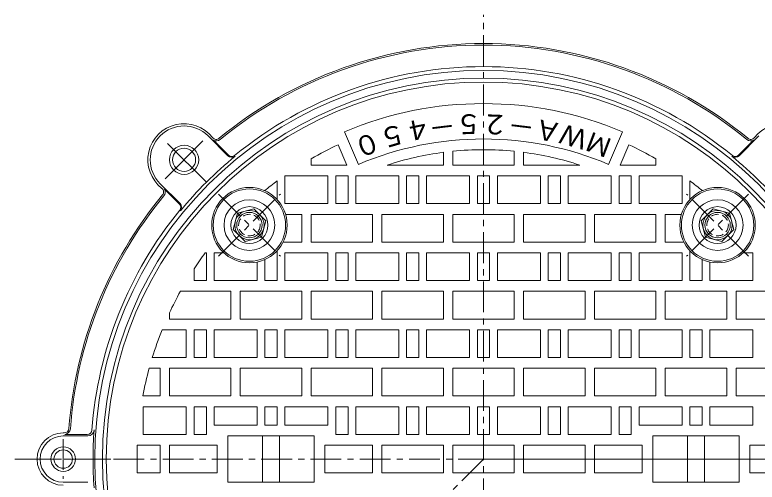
# Model space of a CAD drawing. Units: millimetres, scale not verified. Extents: x -688 to 760, y -541 to 560.
# Drawn here: x -583.5 to -101.4, y 256 to 559.6 of the extents above; entities that cross this region are included whole.
import ezdxf
from ezdxf.enums import TextEntityAlignment as Align

# ---------------------------------------------------------------- set-up
doc = ezdxf.new("R2010")
doc.units = ezdxf.units.MM
doc.header["$LTSCALE"] = 4
for name, pattern in [('CHAIN1', [8, 5, -1, 1, -1]), ('CHAIN2', [12, 9, -1, 1, -1]), ('DASHED1', [1.8, 1.2, -0.6]), ('DASHED3', [4, 3, -1])]:
    doc.linetypes.add(name, pattern=pattern)
for name, color, linetype, lineweight in [('8-1', 2, 'Continuous', 9), ('8-2', 3, 'Continuous', 9), ('8-3', 4, 'Continuous', 9), ('8-5', 7, 'Continuous', 9)]:
    doc.layers.add(name, color=color, linetype=linetype, lineweight=lineweight)
doc.styles.add('ＭＳ ゴシック', font='')
doc.styles.get('ＭＳ ゴシック').set_extended_font_data('MS Gothic')

msp = doc.modelspace()

# ---------------------------------------------------------------- linework, layer by layer
at = {"layer": '8-1', "linetype": 'CHAIN2'}
for p, q in [((-461.299, 477.661), (-485.811, 453.149)), ((-458.787, 450.637), (-484.809, 476.659))]:
    msp.add_line(p, q, dxfattribs=at)
at = {"layer": '8-1'}
for p, q in [((-445.084, 468.047), (-457.998, 480.961)), ((-444.731, 468.4), (-454.445, 478.114)), ((-113.47, 468.4), (-103.756, 478.114)), ((-113.116, 468.047), (-100.202, 480.961)), ((-476.197, 436.934), (-489.111, 449.848)), ((-476.55, 436.581), (-486.264, 446.295)), ((-551.367, 287.951), (-552.039, 287.951)), ((-552.039, 285.951), (-535.995, 285.951)), ((-551.068, 286.951), (-536.4, 286.951)), ((-552.039, 255.951), (-535.982, 255.951))]:
    msp.add_line(p, q, dxfattribs=at)
at = {"layer": '8-1', "linetype": 'CHAIN1'}
msp.add_line((-552.039, 283.871), (-552.039, 258.031), dxfattribs=at)
at = {"layer": '8-1', "linetype": 'DASHED3'}
msp.add_line((-521.106, 270.951), (-570.833, 270.951), dxfattribs=at)
at = {"layer": '8-1'}
for centre, radius in [((-473.555, 465.405), 9.5), ((-473.555, 465.405), 7.5), ((-552.039, 270.951), 8), ((-552.039, 270.951), 6)]:
    msp.add_circle(centre, radius, dxfattribs=at)
for centre, radius, start, end in [((-279.1, 270.95), 270, 90, 129.47224), ((-279.1, 270.95), 269, 90, 129.47223), ((-279.1, 270.95), 270, 50.52776, 90), ((-279.1, 270.95), 269, 50.52777, 90), ((-279.1, 270.95), 255, 90, 129.32779), ((-279.1, 270.95), 255, 50.67221, 90), ((-279.1, 270.95), 252.5, 90, 270), ((-279.1, 270.95), 252.5, 270, 90), ((-279.1, 270.95), 247.5, 90, 270), ((-279.1, 270.95), 247.5, 270, 90), ((-473.555, 465.405), 23.5, 37.91301, 232.0871), ((-473.555, 465.405), 22, 45, 225), ((-84.646, 465.405), 23.5, 307.9129, 142.08699), ((-452.648, 481.688), 3, 217.91341, 309.47284), ((-452.648, 481.688), 4, 243.30704, 309.47284), ((-105.553, 481.688), 4, 230.52716, 296.69296), ((-105.553, 481.688), 3, 230.52716, 322.08659), ((-279.1, 270.95), 254.5, 129.32779, 140.6722), ((-442.61, 470.522), 3.5, 225.00101, 309.32761), ((-442.61, 470.522), 3, 225.00101, 309.32761), ((-115.591, 470.522), 3.5, 230.67239, 314.99899), ((-279.1, 270.95), 254.5, 39.3278, 50.67221), ((-115.591, 470.522), 3, 230.67239, 314.99899), ((-489.838, 444.498), 3, 320.52716, 52.08659), ((-489.838, 444.498), 4, 320.52716, 26.69296), ((-279.1, 270.95), 270, 140.5277, 175.79472), ((-279.1, 270.95), 269, 140.52774, 175.80578), ((-478.672, 434.46), 3, 321.90025, 44.99899), ((-478.672, 434.46), 3.5, 320.67239, 44.99899), ((-279.1, 270.95), 255, 140.65775, 175.77223), ((-551.367, 290.951), 3, 270, 356.15175), ((-551.368, 290.94), 4, 274.30129, 356.15392), ((-536.4, 289.951), 3, 270, 356.15039), ((-535.995, 289.951), 4, 269.99997, 356.72417), ((-279.1, 270.951), 253.597, 175.75505, 184.21485), ((-204.039, 270.951), 328.5, 176.69251, 176.72417), ((-552.039, 270.951), 17, 90, 270), ((-552.039, 270.951), 15, 90, 270)]:
    msp.add_arc(centre, radius, start, end, dxfattribs=at)
at = {"layer": '8-2', "linetype": 'CHAIN1'}
for p, q in [((-279.1, -17.698), (-279.1, 559.6)), ((-451.292, 402.815), (-410.965, 443.143)), ((-451.292, 443.143), (-410.964, 402.815)), ((-106.909, 402.815), (-147.236, 443.143)), ((-106.909, 443.143), (-147.236, 402.815)), ((-583.457, 270.951), (3.421, 270.951))]:
    msp.add_line(p, q, dxfattribs=at)
at = {"layer": '8-2'}
for p, q in [((-360.373, 462.416), (-369.359, 483.588)), ((-197.828, 462.416), (-188.841, 483.588)), ((-367.78, 461.951), (-373.416, 475.229)), ((-190.421, 461.951), (-184.785, 475.229)), ((-305.101, 470.262), (-305.101, 461.951)), ((-299.1, 470.953), (-299.1, 461.951)), ((-259.101, 470.953), (-259.101, 461.951)), ((-253.101, 470.262), (-253.101, 461.951)), ((-391.101, 466.094), (-391.101, 461.951)), ((-167.1, 466.094), (-167.1, 461.951)), ((-367.78, 461.951), (-391.101, 461.951)), ((-305.101, 461.951), (-341.71, 461.951)), ((-299.1, 461.951), (-259.101, 461.951)), ((-253.101, 461.951), (-216.491, 461.951)), ((-190.421, 461.951), (-167.1, 461.951)), ((-408.1, 454.951), (-408.1, 436.951)), ((-380.1, 454.951), (-408.1, 454.951)), ((-375.1, 454.951), (-375.1, 436.951)), ((-367.1, 454.951), (-375.1, 454.951)), ((-362.1, 454.951), (-362.1, 436.951)), ((-334.1, 454.951), (-362.1, 454.951)), ((-329.1, 454.951), (-329.1, 436.951)), ((-321.1, 454.951), (-329.1, 454.951)), ((-316.101, 454.951), (-316.101, 436.951)), ((-288.101, 454.951), (-316.101, 454.951)), ((-283.1, 454.951), (-283.1, 436.951)), ((-283.1, 454.951), (-275.101, 454.951)), ((-275.101, 454.951), (-275.101, 436.951)), ((-270.101, 454.951), (-242.1, 454.951)), ((-242.1, 454.951), (-242.1, 436.951)), ((-237.101, 454.951), (-229.1, 454.951)), ((-229.1, 454.951), (-229.1, 436.951)), ((-224.1, 454.951), (-196.1, 454.951)), ((-196.1, 454.951), (-196.1, 436.951)), ((-191.1, 454.951), (-183.1, 454.951)), ((-183.1, 454.951), (-183.1, 436.951)), ((-178.1, 454.951), (-150.1, 454.951)), ((-150.1, 454.951), (-150.1, 436.951)), ((-413.1, 451.697), (-413.1, 439.569)), ((-145.1, 451.697), (-145.1, 439.569)), ((-283.1, 436.951), (-275.101, 436.951)), ((-397.1, 429.951), (-407.641, 429.951)), ((-397.1, 429.951), (-397.1, 411.951)), ((-391.101, 429.951), (-391.101, 411.951)), ((-351.101, 429.951), (-391.101, 429.951)), ((-345.101, 429.951), (-345.101, 411.951)), ((-305.101, 429.951), (-345.101, 429.951)), ((-299.101, 429.951), (-299.101, 411.951)), ((-259.101, 429.951), (-299.101, 429.951)), ((-253.101, 429.951), (-253.101, 411.951)), ((-213.101, 429.951), (-253.101, 429.951)), ((-207.1, 429.951), (-167.1, 429.951)), ((-167.1, 429.951), (-167.1, 411.951)), ((-161.1, 429.951), (-150.56, 429.951)), ((-161.1, 429.951), (-161.1, 411.951)), ((-397.1, 411.951), (-409.251, 411.951)), ((-161.1, 411.951), (-148.95, 411.951)), ((-459.1, 404.951), (-459.846, 404.951)), ((-447.719, 404.951), (-454.1, 404.951)), ((-454.1, 404.951), (-454.1, 386.951)), ((-413.1, 406.388), (-413.1, 386.951)), ((-408.1, 404.951), (-408.1, 386.951)), ((-380.1, 404.951), (-408.1, 404.951)), ((-375.1, 404.951), (-375.1, 386.951)), ((-367.1, 404.951), (-375.1, 404.951)), ((-362.1, 404.951), (-334.1, 404.951)), ((-362.1, 404.951), (-362.1, 386.951)), ((-334.1, 404.951), (-334.1, 386.951)), ((-329.1, 404.951), (-329.1, 386.951)), ((-321.1, 404.951), (-329.1, 404.951)), ((-316.101, 404.951), (-316.101, 386.951)), ((-288.101, 404.951), (-316.101, 404.951)), ((-283.1, 404.951), (-283.1, 386.951)), ((-270.101, 404.951), (-270.101, 386.951)), ((-270.101, 404.951), (-242.1, 404.951)), ((-242.1, 404.951), (-242.1, 386.951)), ((-237.101, 404.951), (-229.1, 404.951)), ((-229.1, 404.951), (-229.1, 386.951)), ((-224.1, 404.951), (-224.1, 386.951)), ((-196.1, 404.951), (-224.1, 404.951)), ((-196.1, 404.951), (-196.1, 386.951)), ((-191.1, 404.951), (-183.1, 404.951)), ((-183.1, 404.951), (-183.1, 386.951)), ((-178.1, 404.951), (-150.1, 404.951)), ((-150.1, 404.951), (-150.1, 386.951)), ((-145.1, 406.388), (-145.1, 386.951)), ((-110.482, 404.951), (-104.1, 404.951)), ((-104.1, 404.951), (-104.1, 386.951)), ((-421.1, 400.625), (-421.1, 386.951)), ((-137.1, 400.625), (-137.1, 386.951)), ((-426.1, 399), (-426.1, 386.951)), ((-132.1, 399), (-132.1, 386.951)), ((-467.1, 394.567), (-467.1, 386.951)), ((-426.1, 386.951), (-454.1, 386.951)), ((-413.1, 386.951), (-421.1, 386.951)), ((-362.1, 386.951), (-334.1, 386.951)), ((-283.1, 386.951), (-275.101, 386.951)), ((-270.101, 386.951), (-242.1, 386.951)), ((-196.1, 386.951), (-224.1, 386.951)), ((-145.1, 386.951), (-137.1, 386.951)), ((-132.1, 386.951), (-104.1, 386.951)), ((-443.1, 379.951), (-475.935, 379.951)), ((-437.1, 379.951), (-437.1, 361.951)), ((-397.1, 379.951), (-437.1, 379.951)), ((-391.101, 379.951), (-391.101, 361.951)), ((-351.101, 379.951), (-391.101, 379.951)), ((-345.101, 379.951), (-345.101, 361.951)), ((-305.101, 379.951), (-345.101, 379.951)), ((-299.101, 379.951), (-299.101, 361.951)), ((-259.101, 379.951), (-299.101, 379.951)), ((-253.101, 379.951), (-253.101, 361.951)), ((-213.101, 379.951), (-253.101, 379.951)), ((-207.1, 379.951), (-207.1, 361.951)), ((-207.1, 379.951), (-167.1, 379.951)), ((-167.1, 379.951), (-167.1, 361.951)), ((-161.1, 379.951), (-121.1, 379.951)), ((-121.1, 379.951), (-121.1, 361.951)), ((-115.1, 379.951), (-82.266, 379.951)), ((-483.1, 365.867), (-483.1, 361.951)), ((-207.1, 361.951), (-167.1, 361.951)), ((-472.101, 354.951), (-487.832, 354.951)), ((-472.101, 354.951), (-472.101, 336.951)), ((-467.1, 354.951), (-467.1, 336.951)), ((-459.1, 354.951), (-467.1, 354.951)), ((-454.1, 354.951), (-454.1, 336.951)), ((-426.1, 354.951), (-454.1, 354.951)), ((-421.1, 354.951), (-421.1, 336.951)), ((-413.1, 354.951), (-421.1, 354.951)), ((-408.1, 354.951), (-408.1, 336.951)), ((-380.1, 354.951), (-408.1, 354.951)), ((-375.1, 354.951), (-375.1, 336.951)), ((-367.1, 354.951), (-375.1, 354.951)), ((-362.1, 354.951), (-362.1, 336.951)), ((-334.1, 354.951), (-362.1, 354.951)), ((-329.1, 354.951), (-329.1, 336.951)), ((-321.1, 354.951), (-329.1, 354.951)), ((-316.101, 354.951), (-316.101, 336.951)), ((-288.101, 354.951), (-316.101, 354.951)), ((-283.1, 354.951), (-283.1, 336.951)), ((-283.1, 354.951), (-275.101, 354.951)), ((-275.101, 354.951), (-275.101, 336.951)), ((-270.101, 354.951), (-242.1, 354.951)), ((-242.1, 354.951), (-242.1, 336.951)), ((-237.101, 354.951), (-229.1, 354.951)), ((-229.1, 354.951), (-229.1, 336.951)), ((-224.1, 354.951), (-196.1, 354.951)), ((-196.1, 354.951), (-196.1, 336.951)), ((-191.1, 354.951), (-183.1, 354.951)), ((-183.1, 354.951), (-183.1, 336.951)), ((-178.1, 354.951), (-150.1, 354.951)), ((-150.1, 354.951), (-150.1, 336.951)), ((-145.1, 354.951), (-137.101, 354.951)), ((-137.101, 354.951), (-137.101, 336.951)), ((-132.1, 354.951), (-104.1, 354.951)), ((-104.1, 354.951), (-104.1, 336.951)), ((-472.101, 336.951), (-494.203, 336.951)), ((-283.1, 336.951), (-275.101, 336.951)), ((-489.101, 329.951), (-496.227, 329.951)), ((-489.101, 329.951), (-489.101, 311.951)), ((-483.1, 329.951), (-483.1, 311.951)), ((-443.1, 329.951), (-483.1, 329.951)), ((-437.1, 329.951), (-437.1, 311.951)), ((-397.1, 329.951), (-437.1, 329.951)), ((-391.101, 329.951), (-391.101, 311.951)), ((-351.101, 329.951), (-391.101, 329.951)), ((-351.101, 329.951), (-351.101, 311.951)), ((-345.1, 329.951), (-345.1, 311.951)), ((-305.101, 329.951), (-345.1, 329.951)), ((-299.1, 329.951), (-299.1, 311.951)), ((-299.1, 329.951), (-259.101, 329.951)), ((-259.101, 329.951), (-259.101, 311.951)), ((-253.101, 329.951), (-213.1, 329.951)), ((-213.1, 329.951), (-213.1, 311.951)), ((-207.1, 329.951), (-207.1, 311.951)), ((-207.1, 329.951), (-167.1, 329.951)), ((-167.1, 329.951), (-167.1, 311.951)), ((-161.1, 329.951), (-121.1, 329.951)), ((-121.1, 329.951), (-121.1, 311.951)), ((-115.1, 329.951), (-75.1, 329.951)), ((-489.101, 311.951), (-500.333, 311.951)), ((-351.101, 311.951), (-391.101, 311.951)), ((-299.1, 311.951), (-259.101, 311.951)), ((-207.1, 311.951), (-167.1, 311.951)), ((-500.101, 304.951), (-500.101, 286.951)), ((-472.101, 304.951), (-500.101, 304.951)), ((-467.1, 304.951), (-467.1, 286.951)), ((-459.1, 304.951), (-467.1, 304.951)), ((-454.1, 304.951), (-454.1, 292.951)), ((-426.1, 304.951), (-454.1, 304.951)), ((-426.1, 304.951), (-426.1, 292.951)), ((-421.1, 304.951), (-421.1, 292.951)), ((-413.1, 304.951), (-421.1, 304.951)), ((-413.1, 304.951), (-413.1, 292.951)), ((-408.1, 304.951), (-408.1, 292.951)), ((-380.1, 304.951), (-408.1, 304.951)), ((-380.1, 304.951), (-380.1, 292.951)), ((-375.1, 304.951), (-375.1, 286.951)), ((-367.1, 304.951), (-375.1, 304.951)), ((-334.1, 304.951), (-362.1, 304.951)), ((-362.1, 304.951), (-362.1, 286.951)), ((-334.1, 304.951), (-334.1, 286.951)), ((-329.1, 304.951), (-329.1, 286.951)), ((-321.1, 304.951), (-329.1, 304.951)), ((-316.101, 304.951), (-316.101, 286.951)), ((-288.101, 304.951), (-316.101, 304.951)), ((-283.1, 304.951), (-283.1, 286.951)), ((-270.101, 304.951), (-242.1, 304.951)), ((-242.1, 304.951), (-242.1, 286.951)), ((-237.101, 304.951), (-229.1, 304.951)), ((-229.1, 304.951), (-229.1, 286.951)), ((-224.1, 304.951), (-196.1, 304.951)), ((-224.1, 304.951), (-224.1, 286.951)), ((-196.1, 304.951), (-196.1, 286.951)), ((-191.1, 304.951), (-183.1, 304.951)), ((-183.1, 304.951), (-183.1, 286.951)), ((-178.1, 304.951), (-178.1, 292.951)), ((-178.1, 304.951), (-150.1, 304.951)), ((-150.1, 304.951), (-150.1, 292.951)), ((-145.1, 304.951), (-145.1, 292.951)), ((-145.1, 304.951), (-137.101, 304.951)), ((-137.101, 304.951), (-137.101, 292.951)), ((-132.1, 304.951), (-132.1, 292.951)), ((-132.1, 304.951), (-104.1, 304.951)), ((-104.1, 304.951), (-104.1, 292.951)), ((-426.1, 292.951), (-454.1, 292.951)), ((-413.1, 292.951), (-421.1, 292.951)), ((-380.1, 292.951), (-408.1, 292.951)), ((-178.1, 292.951), (-150.1, 292.951)), ((-145.1, 292.951), (-137.101, 292.951)), ((-132.1, 292.951), (-104.1, 292.951)), ((-445.1, 285.951), (-445.1, 270.951)), ((-389.1, 285.951), (-445.1, 285.951)), ((-422.6, 285.951), (-422.6, 270.951)), ((-411.6, 285.951), (-411.6, 270.951)), ((-389.1, 285.951), (-389.1, 270.951)), ((-334.1, 286.951), (-362.1, 286.951)), ((-283.1, 286.951), (-275.101, 286.951)), ((-224.1, 286.951), (-196.1, 286.951)), ((-169.101, 285.951), (-169.101, 270.951)), ((-169.101, 285.951), (-113.101, 285.951)), ((-146.601, 285.951), (-146.601, 270.951)), ((-135.601, 285.951), (-135.601, 270.951)), ((-113.101, 285.951), (-113.101, 270.951)), ((-489.101, 279.951), (-503.92, 279.951)), ((-489.101, 279.951), (-489.101, 270.951)), ((-483.1, 279.951), (-483.1, 270.951)), ((-452.1, 279.951), (-483.1, 279.951)), ((-452.1, 279.951), (-452.1, 270.951)), ((-382.1, 279.951), (-382.1, 270.951)), ((-351.101, 279.951), (-382.1, 279.951)), ((-351.101, 279.951), (-351.101, 270.951)), ((-345.1, 279.951), (-345.1, 270.951)), ((-305.101, 279.951), (-345.1, 279.951)), ((-305.101, 279.951), (-305.101, 270.951)), ((-299.1, 279.951), (-299.1, 270.951)), ((-253.101, 279.951), (-253.101, 270.951)), ((-253.101, 279.951), (-213.1, 279.951)), ((-213.1, 279.951), (-213.1, 270.951)), ((-207.1, 279.951), (-207.1, 270.951)), ((-207.1, 279.951), (-176.1, 279.951)), ((-176.1, 279.951), (-176.1, 270.951)), ((-106.1, 279.951), (-106.1, 270.951)), ((-106.1, 279.951), (-75.1, 279.951)), ((-489.101, 261.951), (-489.101, 270.951)), ((-483.1, 261.951), (-483.1, 270.951)), ((-452.1, 261.951), (-452.1, 270.951)), ((-445.1, 255.951), (-445.1, 270.951)), ((-422.6, 255.951), (-422.6, 270.951)), ((-411.6, 255.951), (-411.6, 270.951)), ((-389.1, 255.951), (-389.1, 270.951)), ((-382.1, 261.951), (-382.1, 270.951)), ((-351.101, 261.951), (-351.101, 270.951)), ((-345.1, 261.951), (-345.1, 270.951)), ((-305.101, 261.951), (-305.101, 270.951)), ((-299.1, 261.951), (-299.1, 270.951)), ((-253.101, 261.951), (-253.101, 270.951)), ((-213.1, 261.951), (-213.1, 270.951)), ((-207.1, 261.951), (-207.1, 270.951)), ((-176.1, 261.951), (-176.1, 270.951)), ((-169.101, 255.951), (-169.101, 270.951)), ((-146.601, 255.951), (-146.601, 270.951)), ((-135.601, 255.951), (-135.601, 270.951)), ((-113.101, 255.951), (-113.101, 270.951)), ((-106.1, 261.951), (-106.1, 270.951)), ((-489.101, 261.951), (-503.92, 261.951)), ((-452.1, 261.951), (-483.1, 261.951)), ((-351.101, 261.951), (-382.1, 261.951)), ((-305.101, 261.951), (-345.1, 261.951)), ((-253.101, 261.951), (-213.1, 261.951)), ((-207.1, 261.951), (-176.1, 261.951)), ((-106.1, 261.951), (-75.1, 261.951)), ((-389.1, 255.951), (-445.1, 255.951)), ((-169.101, 255.951), (-113.101, 255.951))]:
    msp.add_line(p, q, dxfattribs=at)
for points in [[(-380.1, 454.951), (-380.1, 436.951), (-408.1, 436.951)], [(-367.1, 454.951), (-367.1, 436.951), (-375.1, 436.951)], [(-334.1, 454.951), (-334.1, 436.951), (-362.1, 436.951)], [(-321.1, 454.951), (-321.1, 436.951), (-329.1, 436.951)], [(-288.101, 454.951), (-288.101, 436.951), (-316.101, 436.951)], [(-270.101, 454.951), (-270.101, 436.951), (-242.1, 436.951)], [(-237.101, 454.951), (-237.101, 436.951), (-229.1, 436.951)], [(-224.1, 454.951), (-224.1, 436.951), (-196.1, 436.951)], [(-191.1, 454.951), (-191.1, 436.951), (-183.1, 436.951)], [(-178.1, 454.951), (-178.1, 436.951), (-150.1, 436.951)], [(-351.101, 429.951), (-351.101, 411.951), (-391.101, 411.951)], [(-305.101, 429.951), (-305.101, 411.951), (-345.101, 411.951)], [(-259.101, 429.951), (-259.101, 411.951), (-299.101, 411.951)], [(-213.101, 429.951), (-213.101, 411.951), (-253.101, 411.951)], [(-207.1, 429.951), (-207.1, 411.951), (-167.1, 411.951)], [(-459.1, 404.951), (-459.1, 386.951), (-467.1, 386.951)], [(-380.1, 404.951), (-380.1, 386.951), (-408.1, 386.951)], [(-367.1, 404.951), (-367.1, 386.951), (-375.1, 386.951)], [(-321.1, 404.951), (-321.1, 386.951), (-329.1, 386.951)], [(-288.101, 404.951), (-288.101, 386.951), (-316.101, 386.951)], [(-283.1, 404.951), (-275.101, 404.951), (-275.101, 386.951)], [(-237.101, 404.951), (-237.101, 386.951), (-229.1, 386.951)], [(-191.1, 404.951), (-191.1, 386.951), (-183.1, 386.951)], [(-178.1, 404.951), (-178.1, 386.951), (-150.1, 386.951)], [(-443.1, 379.951), (-443.1, 361.951), (-483.1, 361.951)], [(-397.1, 379.951), (-397.1, 361.951), (-437.1, 361.951)], [(-351.101, 379.951), (-351.101, 361.951), (-391.101, 361.951)], [(-305.101, 379.951), (-305.101, 361.951), (-345.101, 361.951)], [(-259.101, 379.951), (-259.101, 361.951), (-299.101, 361.951)], [(-213.101, 379.951), (-213.101, 361.951), (-253.101, 361.951)], [(-161.1, 379.951), (-161.1, 361.951), (-121.1, 361.951)], [(-115.1, 379.951), (-115.1, 361.951), (-75.1, 361.951)], [(-459.1, 354.951), (-459.1, 336.951), (-467.1, 336.951)], [(-426.1, 354.951), (-426.1, 336.951), (-454.1, 336.951)], [(-413.1, 354.951), (-413.1, 336.951), (-421.1, 336.951)], [(-380.1, 354.951), (-380.1, 336.951), (-408.1, 336.951)], [(-367.1, 354.951), (-367.1, 336.951), (-375.1, 336.951)], [(-334.1, 354.951), (-334.1, 336.951), (-362.1, 336.951)], [(-321.1, 354.951), (-321.1, 336.951), (-329.1, 336.951)], [(-288.101, 354.951), (-288.101, 336.951), (-316.101, 336.951)], [(-270.101, 354.951), (-270.101, 336.951), (-242.1, 336.951)], [(-237.101, 354.951), (-237.101, 336.951), (-229.1, 336.951)], [(-224.1, 354.951), (-224.1, 336.951), (-196.1, 336.951)], [(-191.1, 354.951), (-191.1, 336.951), (-183.1, 336.951)], [(-178.1, 354.951), (-178.1, 336.951), (-150.1, 336.951)], [(-145.1, 354.951), (-145.1, 336.951), (-137.101, 336.951)], [(-132.1, 354.951), (-132.1, 336.951), (-104.1, 336.951)], [(-443.1, 329.951), (-443.1, 311.951), (-483.1, 311.951)], [(-397.1, 329.951), (-397.1, 311.951), (-437.1, 311.951)], [(-305.101, 329.951), (-305.101, 311.951), (-345.1, 311.951)], [(-253.101, 329.951), (-253.101, 311.951), (-213.1, 311.951)], [(-161.1, 329.951), (-161.1, 311.951), (-121.1, 311.951)], [(-115.1, 329.951), (-115.1, 311.951), (-75.1, 311.951)], [(-472.101, 304.951), (-472.101, 286.951), (-500.101, 286.951)], [(-459.1, 304.951), (-459.1, 286.951), (-467.1, 286.951)], [(-367.1, 304.951), (-367.1, 286.951), (-375.1, 286.951)], [(-321.1, 304.951), (-321.1, 286.951), (-329.1, 286.951)], [(-288.101, 304.951), (-288.101, 286.951), (-316.101, 286.951)], [(-283.1, 304.951), (-275.101, 304.951), (-275.101, 286.951)], [(-270.101, 304.951), (-270.101, 286.951), (-242.1, 286.951)], [(-237.101, 304.951), (-237.101, 286.951), (-229.1, 286.951)], [(-191.1, 304.951), (-191.1, 286.951), (-183.1, 286.951)], [(-299.1, 279.951), (-259.101, 279.951), (-259.101, 270.951)], [(-299.1, 261.951), (-259.101, 261.951), (-259.101, 270.951)]]:
    msp.add_lwpolyline(points, dxfattribs=at)
for centre, radius in [((-279.1, 270.951), 245), ((-431.128, 422.979), 24.5), ((-431.128, 422.979), 23.5), ((-127.073, 422.979), 24.5), ((-127.073, 422.979), 23.5), ((-431.128, 422.979), 16.5), ((-127.073, 422.979), 16.5)]:
    msp.add_circle(centre, radius, dxfattribs=at)
at = {"layer": '8-2', "linetype": 'DASHED1'}
for centre in [(-431.128, 422.979), (-127.073, 422.979)]:
    msp.add_circle(centre, 7, dxfattribs=at)
at = {"layer": '8-2'}
for radius, start, end in [(231, 67, 113), (208, 66.99998, 113.00002), (225, 114.78285, 119.85312), (225, 60.14688, 65.21715), (201, 97.43224, 108.14917), (201, 84.28947, 95.71053), (201, 71.85083, 82.56776), (225, 126.55223, 129.171), (225, 50.829, 53.44777), (225, 143.44777, 146.67372), (225, 151.02393, 155.04874), (225, 158.07867, 162.9424), (225, 164.79803, 169.50075), (225, 177.70755, 180), (225, 180, 182.29245)]:
    msp.add_arc((-279.1, 270.951), radius, start, end, dxfattribs=at)
at = {"layer": '8-3', "color": 2}
for p, q in [((-438.885, 430.735), (-441.724, 420.14)), ((-428.289, 433.575), (-438.885, 430.735)), ((-420.533, 425.818), (-428.289, 433.575)), ((-129.911, 433.575), (-137.668, 425.818)), ((-119.316, 430.736), (-129.911, 433.575)), ((-116.477, 420.14), (-119.316, 430.736)), ((-423.372, 415.222), (-420.533, 425.818)), ((-137.668, 425.818), (-134.829, 415.222)), ((-441.724, 420.14), (-433.968, 412.383)), ((-124.233, 412.383), (-116.477, 420.14)), ((-433.968, 412.383), (-423.372, 415.222)), ((-134.829, 415.222), (-124.233, 412.383))]:
    msp.add_line(p, q, dxfattribs=at)
at = {"layer": '8-3'}
for centre in [(-431.129, 422.979), (-127.072, 422.979)]:
    msp.add_circle(centre, 12, dxfattribs=at)
at = {"layer": '8-3', "color": 2}
for centre, radius in [((-431.129, 422.979), 9.5), ((-431.129, 422.979), 8.25), ((-127.072, 422.979), 9.5), ((-127.072, 422.979), 8.25)]:
    msp.add_circle(centre, radius, dxfattribs=at)
at = {"layer": '8-5', "color": 4, "linetype": 'CHAIN1'}
for q in [(-511.506, 38.545), (27.008, 270.951)]:
    msp.add_line((-279.1, 270.951), q, dxfattribs=at)

# ---------------------------------------------------------------- texts
at = {"layer": '8-2', "color": 4, "style": 'ＭＳ ゴシック'}
for s, rotation, p in [('５', 182.3, (-280.549, 499.198)), ('２', 177.7, (-262.545, 498.248)), ('５', 196.1, (-332.741, 493.013)), ('４', 191.5, (-314.995, 496.83)), ('－', 186.9, (-298.526, 498.139)), ('－', 173.1, (-244.63, 496.419)), ('Ａ', 168.5, (-226.919, 492.455)), ('Ｗ', 163.9, (-209.527, 487.785)), ('０', 200.7, (-350.124, 487.786)), ('Ｍ', 159.3, (-192.565, 481.736))]:
    msp.add_text(s, height=12.83, rotation=rotation, dxfattribs=at).set_placement(p, align=Align.BOTTOM_LEFT)

doc.saveas('drawing.dxf')
